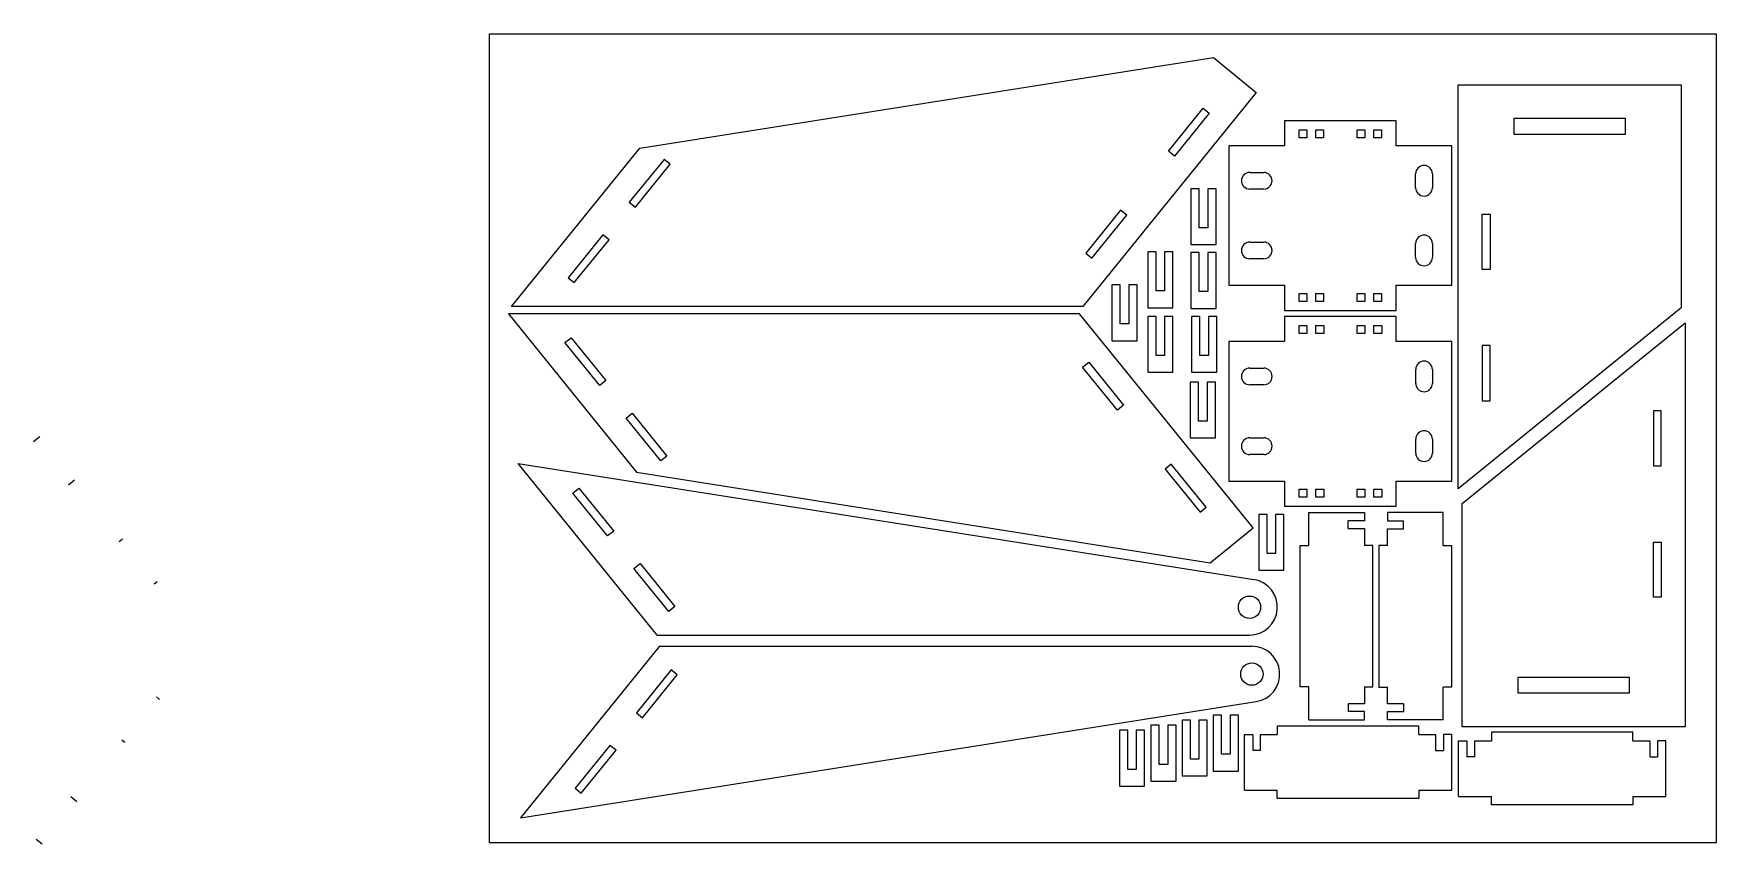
# Model space of a CAD drawing. Header units: millimetres. Extents: x -164 to 440, y -1 to 290.
import ezdxf

# ---------------------------------------------------------------- set-up
doc = ezdxf.new("R2010")
doc.units = ezdxf.units.MM
doc.header["$LTSCALE"] = 24.2
doc.layers.get('0').update_dxf_attribs({"linetype": 'CONTINUOUS'})
doc.layers.add('03___PRT_ALL_CURVES', color=7, linetype='CONTINUOUS')

msp = doc.modelspace()

# ---------------------------------------------------------------- linework, layer by layer
at = {"color": 7, "linetype": 'CONTINUOUS'}
for p, q in [((0, 0), (0, 290)), ((0, 290), (440, 290)), ((440, 0), (440, 290)), ((285.15, 258.78), (285.15, 249.78)), ((325.15, 258.78), (285.15, 258.78)), ((290.35, 252.68), (290.35, 255.58)), ((290.35, 255.58), (293.15, 255.58)), ((293.15, 255.58), (293.15, 252.68)), ((296.35, 252.68), (296.35, 255.58)), ((296.35, 255.58), (299.15, 255.58)), ((299.15, 255.58), (299.15, 252.68)), ((311.15, 252.68), (311.15, 255.58)), ((311.15, 255.58), (313.95, 255.58)), ((313.95, 255.58), (313.95, 252.68)), ((317.15, 252.68), (317.15, 255.58)), ((317.15, 255.58), (319.95, 255.58)), ((319.95, 255.58), (319.95, 252.68)), ((325.15, 249.78), (325.15, 258.78)), ((265.15, 249.78), (265.15, 199.78)), ((285.15, 249.78), (265.15, 249.78)), ((293.15, 252.68), (290.35, 252.68)), ((299.15, 252.68), (296.35, 252.68)), ((313.95, 252.68), (311.15, 252.68)), ((319.95, 252.68), (317.15, 252.68)), ((345.15, 249.78), (325.15, 249.78)), ((345.15, 199.78), (345.15, 249.78)), ((272.65, 240.28), (277.65, 240.28)), ((332.15, 234.78), (332.15, 239.78)), ((338.15, 239.78), (338.15, 234.78)), ((277.65, 234.28), (272.65, 234.28)), ((272.65, 215.28), (277.65, 215.28)), ((332.15, 209.78), (332.15, 214.78)), ((338.15, 214.78), (338.15, 209.78)), ((277.65, 209.28), (272.65, 209.28)), ((265.15, 199.78), (285.15, 199.78)), ((285.15, 199.78), (285.15, 190.78)), ((325.15, 199.78), (345.15, 199.78)), ((325.15, 190.78), (325.15, 199.78)), ((290.35, 196.88), (293.15, 196.88)), ((290.35, 193.98), (290.35, 196.88)), ((293.15, 193.98), (290.35, 193.98)), ((293.15, 196.88), (293.15, 193.98)), ((296.35, 196.88), (299.15, 196.88)), ((296.35, 193.98), (296.35, 196.88)), ((299.15, 193.98), (296.35, 193.98)), ((299.15, 196.88), (299.15, 193.98)), ((311.15, 196.88), (313.95, 196.88)), ((311.15, 193.98), (311.15, 196.88)), ((313.95, 193.98), (311.15, 193.98)), ((313.95, 196.88), (313.95, 193.98)), ((317.15, 196.88), (319.95, 196.88)), ((317.15, 193.98), (317.15, 196.88)), ((319.95, 193.98), (317.15, 193.98)), ((319.95, 196.88), (319.95, 193.98)), ((285.15, 190.78), (325.15, 190.78)), ((285.16, 188.62), (285.16, 179.62)), ((325.16, 188.62), (285.16, 188.62)), ((325.16, 179.62), (325.16, 188.62)), ((290.36, 182.52), (290.36, 185.42)), ((290.36, 185.42), (293.16, 185.42)), ((293.16, 182.52), (290.36, 182.52)), ((293.16, 185.42), (293.16, 182.52)), ((296.36, 182.52), (296.36, 185.42)), ((296.36, 185.42), (299.16, 185.42)), ((299.16, 182.52), (296.36, 182.52)), ((299.16, 185.42), (299.16, 182.52)), ((311.16, 182.52), (311.16, 185.42)), ((311.16, 185.42), (313.96, 185.42)), ((313.96, 182.52), (311.16, 182.52)), ((313.96, 185.42), (313.96, 182.52)), ((317.16, 182.52), (317.16, 185.42)), ((317.16, 185.42), (319.96, 185.42)), ((319.96, 182.52), (317.16, 182.52)), ((319.96, 185.42), (319.96, 182.52)), ((265.16, 179.62), (265.16, 129.62)), ((285.16, 179.62), (265.16, 179.62)), ((345.16, 179.62), (325.16, 179.62)), ((345.16, 129.62), (345.16, 179.62)), ((272.66, 170.12), (277.66, 170.12)), ((332.16, 164.62), (332.16, 169.62)), ((338.16, 169.62), (338.16, 164.62)), ((277.66, 164.12), (272.66, 164.12)), ((272.66, 145.12), (277.66, 145.12)), ((277.66, 139.12), (272.66, 139.12)), ((332.16, 139.62), (332.16, 144.62)), ((338.16, 144.62), (338.16, 139.62)), ((265.16, 129.62), (285.16, 129.62)), ((285.16, 129.62), (285.16, 120.62)), ((325.16, 129.62), (345.16, 129.62)), ((325.16, 120.62), (325.16, 129.62)), ((290.36, 126.72), (293.16, 126.72)), ((290.36, 123.82), (290.36, 126.72)), ((293.16, 123.82), (290.36, 123.82)), ((293.16, 126.72), (293.16, 123.82)), ((296.36, 126.72), (299.16, 126.72)), ((296.36, 123.82), (296.36, 126.72)), ((299.16, 123.82), (296.36, 123.82)), ((299.16, 126.72), (299.16, 123.82)), ((311.16, 126.72), (313.96, 126.72)), ((311.16, 123.82), (311.16, 126.72)), ((313.96, 123.82), (311.16, 123.82)), ((313.96, 126.72), (313.96, 123.82)), ((317.16, 126.72), (319.96, 126.72)), ((317.16, 123.82), (317.16, 126.72)), ((319.96, 123.82), (317.16, 123.82)), ((319.96, 126.72), (319.96, 123.82)), ((285.16, 120.62), (325.16, 120.62)), ((0, 0), (440, 0))]:
    msp.add_line(p, q, dxfattribs=at)
for centre, start, end in [((335.15, 239.78), 0, 180), ((272.65, 237.28), 90, 270), ((277.65, 237.28), 270, 90), ((335.15, 234.78), 180, 360), ((335.15, 214.78), 0, 180), ((272.65, 212.28), 90, 270), ((277.65, 212.28), 270, 90), ((335.15, 209.78), 180, 360), ((272.66, 167.12), 90, 270), ((277.66, 167.12), 270, 90), ((335.16, 169.62), 0, 180), ((335.16, 164.62), 180, 360), ((272.66, 142.12), 90, 270), ((277.66, 142.12), 270, 90), ((335.16, 144.62), 0, 180), ((335.16, 139.62), 180, 360)]:
    msp.add_arc(centre, 3, start, end, dxfattribs=at)
at = {"layer": '03___PRT_ALL_CURVES', "color": 4, "linetype": 'CONTINUOUS'}
for p, q in [((53.87, 248.95), (259.6, 281.41)), ((259.6, 281.41), (274.98, 268.95)), ((347.43, 126.83), (347.43, 271.65)), ((347.43, 271.65), (427.43, 271.65)), ((427.43, 271.65), (427.43, 191.65)), ((274.98, 268.95), (212.79, 192.21)), ((243.5, 247.89), (255.97, 263.28)), ((258.14, 261.51), (245.68, 246.13)), ((255.97, 263.28), (258.14, 261.51)), ((367.53, 253.85), (367.53, 259.65)), ((367.53, 259.65), (407.33, 259.65)), ((407.33, 259.65), (407.33, 253.85)), ((407.33, 253.85), (367.53, 253.85)), ((7.9, 192.22), (53.87, 248.95)), ((245.68, 246.13), (243.5, 247.89)), ((62.56, 244.93), (50.09, 229.55)), ((52.27, 227.78), (64.73, 243.17)), ((64.73, 243.17), (62.56, 244.93)), ((50.09, 229.55), (52.27, 227.78)), ((251.55, 234.39), (251.55, 214.39)), ((254.55, 234.39), (251.55, 234.39)), ((254.55, 220.39), (254.55, 234.39)), ((257.55, 234.39), (257.55, 220.39)), ((260.55, 234.39), (257.55, 234.39)), ((260.55, 214.39), (260.55, 234.39)), ((226.32, 226.7), (213.86, 211.31)), ((216.03, 209.55), (228.5, 224.93)), ((228.5, 224.93), (226.32, 226.7)), ((356.03, 205.48), (356.03, 225.28)), ((356.03, 225.28), (358.83, 225.28)), ((358.83, 225.28), (358.83, 205.48)), ((40.65, 217.89), (28.18, 202.51)), ((42.82, 216.13), (40.65, 217.89)), ((257.55, 220.39), (254.55, 220.39)), ((30.36, 200.75), (42.82, 216.13)), ((213.86, 211.31), (216.03, 209.55)), ((236.07, 211.76), (236.07, 191.76)), ((239.07, 211.76), (236.07, 211.76)), ((239.07, 197.76), (239.07, 211.76)), ((242.07, 211.76), (242.07, 197.76)), ((245.07, 211.76), (242.07, 211.76)), ((245.07, 191.76), (245.07, 211.76)), ((251.55, 214.39), (260.55, 214.39)), ((251.55, 211.52), (251.55, 191.52)), ((254.55, 211.52), (251.55, 211.52)), ((254.55, 197.52), (254.55, 211.52)), ((257.55, 211.52), (257.55, 197.52)), ((260.55, 211.52), (257.55, 211.52)), ((260.55, 191.52), (260.55, 211.52)), ((358.83, 205.48), (356.03, 205.48)), ((28.18, 202.51), (30.36, 200.75)), ((223.22, 199.92), (223.22, 179.92)), ((226.22, 199.92), (223.22, 199.92)), ((226.22, 185.92), (226.22, 199.92)), ((229.22, 199.92), (229.22, 185.92)), ((232.22, 199.92), (229.22, 199.92)), ((232.22, 179.92), (232.22, 199.92)), ((242.07, 197.76), (239.07, 197.76)), ((257.55, 197.52), (254.55, 197.52)), ((211.63, 189.53), (6.74, 189.52)), ((6.74, 189.52), (52.7, 132.79)), ((212.79, 192.21), (7.9, 192.22)), ((273.82, 112.79), (211.63, 189.53)), ((236.07, 191.76), (245.07, 191.76)), ((236.07, 188.65), (236.07, 168.65)), ((239.07, 188.65), (236.07, 188.65)), ((239.07, 174.65), (239.07, 188.65)), ((242.07, 188.65), (242.07, 174.65)), ((245.07, 188.65), (242.07, 188.65)), ((245.07, 168.65), (245.07, 188.65)), ((251.55, 191.52), (260.55, 191.52)), ((251.79, 188.65), (251.79, 168.65)), ((254.79, 188.65), (251.79, 188.65)), ((254.79, 174.65), (254.79, 188.65)), ((257.79, 188.65), (257.79, 174.65)), ((260.79, 188.65), (257.79, 188.65)), ((260.79, 168.65), (260.79, 188.65)), ((427.43, 191.65), (347.43, 126.83)), ((229.22, 185.92), (226.22, 185.92)), ((348.81, 121.55), (428.81, 186.37)), ((428.81, 186.37), (428.81, 41.55)), ((27.02, 179.23), (29.2, 180.99)), ((39.49, 163.85), (27.02, 179.23)), ((29.2, 180.99), (41.66, 165.61)), ((223.22, 179.92), (232.22, 179.92)), ((356.03, 178.19), (356.03, 158.39)), ((358.83, 178.19), (356.03, 178.19)), ((358.83, 158.39), (358.83, 178.19)), ((212.7, 170.42), (214.87, 172.19)), ((225.16, 155.04), (212.7, 170.42)), ((214.87, 172.19), (227.34, 156.8)), ((242.07, 174.65), (239.07, 174.65)), ((257.79, 174.65), (254.79, 174.65)), ((41.66, 165.61), (39.49, 163.85)), ((236.07, 168.65), (245.07, 168.65)), ((251.31, 165.07), (251.31, 145.07)), ((254.31, 165.07), (251.31, 165.07)), ((251.79, 168.65), (260.79, 168.65)), ((254.31, 151.07), (254.31, 165.07)), ((257.31, 165.07), (257.31, 151.07)), ((260.31, 165.07), (257.31, 165.07)), ((260.31, 145.07), (260.31, 165.07)), ((356.03, 158.39), (358.83, 158.39)), ((48.93, 152.19), (51.1, 153.96)), ((61.4, 136.81), (48.93, 152.19)), ((51.1, 153.96), (63.57, 138.57)), ((227.34, 156.8), (225.16, 155.04)), ((257.31, 151.07), (254.31, 151.07)), ((417.41, 154.81), (417.41, 135.01)), ((420.21, 154.81), (417.41, 154.81)), ((420.21, 135.01), (420.21, 154.81)), ((-161.38, 145.43), (-163.55, 143.67)), ((251.31, 145.07), (260.31, 145.07)), ((60.07, 74.38), (10.2, 135.92)), ((10.2, 135.92), (274.11, 94.27)), ((52.7, 132.79), (258.43, 100.32)), ((63.57, 138.57), (61.4, 136.81)), ((244.51, 135.61), (242.34, 133.85)), ((242.34, 133.85), (254.8, 118.46)), ((256.98, 120.23), (244.51, 135.61)), ((417.41, 135.01), (420.21, 135.01)), ((-151.08, 128.29), (-148.91, 130.05)), ((29.86, 125.32), (32.03, 127.09)), ((32.03, 127.09), (44.5, 111.7)), ((42.32, 109.94), (29.86, 125.32)), ((348.81, 41.55), (348.81, 121.55)), ((254.8, 118.46), (256.98, 120.23)), ((275.85, 117.63), (275.85, 97.63)), ((278.85, 117.63), (275.85, 117.63)), ((278.85, 103.63), (278.85, 117.63)), ((281.85, 117.63), (281.85, 103.63)), ((284.85, 117.63), (281.85, 117.63)), ((284.85, 97.63), (284.85, 117.63)), ((293.78, 106.55), (293.78, 118.35)), ((293.78, 118.35), (313.78, 118.35)), ((307.98, 112.55), (307.98, 115.35)), ((313.78, 115.35), (307.98, 115.35)), ((313.78, 118.35), (313.78, 115.35)), ((321.99, 118.33), (321.99, 115.33)), ((341.99, 118.33), (321.99, 118.33)), ((321.99, 115.33), (327.79, 115.33)), ((327.79, 112.53), (327.79, 115.33)), ((341.99, 106.53), (341.99, 118.33)), ((-132.82, 107.97), (-131.73, 108.85)), ((44.5, 111.7), (42.32, 109.94)), ((258.43, 100.32), (273.82, 112.79)), ((307.98, 112.55), (313.78, 112.55)), ((313.78, 112.55), (313.78, 106.55)), ((321.99, 106.53), (321.99, 112.53)), ((321.99, 112.53), (327.79, 112.53)), ((281.85, 103.63), (278.85, 103.63)), ((290.78, 55.78), (290.78, 106.55)), ((290.78, 106.55), (293.78, 106.55)), ((316.78, 106.55), (313.78, 106.55)), ((316.78, 55.78), (316.78, 106.55)), ((318.99, 106.53), (318.99, 55.75)), ((321.99, 106.53), (318.99, 106.53)), ((341.99, 106.53), (344.99, 106.53)), ((344.99, 106.53), (344.99, 55.75)), ((417.41, 107.73), (420.21, 107.73)), ((417.41, 87.93), (417.41, 107.73)), ((420.21, 107.73), (420.21, 87.93)), ((51.77, 98.29), (53.94, 100.05)), ((64.23, 82.9), (51.77, 98.29)), ((53.94, 100.05), (66.41, 84.67)), ((275.85, 97.63), (284.85, 97.63)), ((-119.27, 93.47), (-120.35, 92.59)), ((66.41, 84.67), (64.23, 82.9)), ((420.21, 87.93), (417.41, 87.93)), ((60.07, 74.38), (272.55, 74.39)), ((60.92, 70.43), (11.05, 8.88)), ((60.92, 70.43), (273.4, 70.41)), ((65.08, 61.9), (52.62, 46.52)), ((67.26, 60.14), (65.08, 61.9)), ((54.79, 44.75), (67.26, 60.14)), ((293.78, 55.78), (290.78, 55.78)), ((293.78, 43.98), (293.78, 55.78)), ((313.78, 55.78), (316.78, 55.78)), ((313.78, 55.78), (313.78, 49.78)), ((318.99, 55.75), (321.99, 55.75)), ((321.99, 49.75), (321.99, 55.75)), ((344.99, 55.75), (341.99, 55.75)), ((341.99, 43.95), (341.99, 55.75)), ((368.91, 59.35), (408.71, 59.35)), ((368.91, 53.55), (368.91, 59.35)), ((408.71, 59.35), (408.71, 53.55)), ((-118.42, 51.33), (-119.51, 52.21)), ((11.05, 8.88), (274.96, 50.53)), ((313.78, 49.78), (307.98, 49.78)), ((307.98, 49.78), (307.98, 46.98)), ((327.79, 49.75), (321.99, 49.75)), ((327.79, 49.75), (327.79, 46.95)), ((408.71, 53.55), (368.91, 53.55)), ((52.62, 46.52), (54.79, 44.75)), ((248.38, 43.89), (248.38, 23.89)), ((251.38, 43.89), (248.38, 43.89)), ((251.38, 29.89), (251.38, 43.89)), ((254.38, 43.89), (254.38, 29.89)), ((257.38, 43.89), (254.38, 43.89)), ((257.38, 23.89), (257.38, 43.89)), ((259.56, 45.65), (259.56, 25.65)), ((262.56, 45.65), (259.56, 45.65)), ((262.56, 31.65), (262.56, 45.65)), ((265.56, 45.65), (265.56, 31.65)), ((268.56, 45.65), (265.56, 45.65)), ((268.56, 25.65), (268.56, 45.65)), ((293.78, 43.98), (313.78, 43.98)), ((313.78, 46.98), (307.98, 46.98)), ((313.78, 43.98), (313.78, 46.98)), ((321.99, 46.95), (327.79, 46.95)), ((321.99, 43.95), (321.99, 46.95)), ((341.99, 43.95), (321.99, 43.95)), ((-131.97, 36.83), (-130.88, 35.95)), ((225.93, 40.24), (225.93, 20.24)), ((228.93, 40.24), (225.93, 40.24)), ((228.93, 26.24), (228.93, 40.24)), ((231.93, 40.24), (231.93, 26.24)), ((234.93, 40.24), (231.93, 40.24)), ((234.93, 20.24), (234.93, 40.24)), ((237.2, 42.04), (237.2, 22.04)), ((240.2, 42.04), (237.2, 42.04)), ((240.2, 28.04), (240.2, 42.04)), ((243.2, 42.04), (243.2, 28.04)), ((246.2, 42.04), (243.2, 42.04)), ((246.2, 22.04), (246.2, 42.04)), ((270.73, 18.78), (270.73, 38.78)), ((270.73, 38.78), (273.73, 38.78)), ((273.73, 38.78), (273.73, 32.98)), ((276.53, 32.98), (276.53, 38.78)), ((276.53, 38.78), (282.53, 38.78)), ((282.53, 41.78), (282.53, 38.78)), ((333.31, 41.78), (282.53, 41.78)), ((333.31, 38.78), (333.31, 41.78)), ((333.31, 38.78), (339.31, 38.78)), ((339.31, 38.78), (339.31, 32.98)), ((345.11, 38.78), (342.11, 38.78)), ((342.11, 38.78), (342.11, 32.98)), ((345.11, 18.78), (345.11, 38.78)), ((347.53, 16.53), (347.53, 36.53)), ((347.53, 36.53), (350.53, 36.53)), ((428.81, 41.55), (348.81, 41.55)), ((350.53, 36.53), (350.53, 30.73)), ((353.33, 30.73), (353.33, 36.53)), ((353.33, 36.53), (359.33, 36.53)), ((359.33, 39.53), (359.33, 36.53)), ((410.1, 39.53), (359.33, 39.53)), ((410.1, 36.53), (410.1, 39.53)), ((410.1, 36.53), (416.1, 36.53)), ((416.1, 36.53), (416.1, 30.73)), ((421.9, 36.53), (418.9, 36.53)), ((418.9, 36.53), (418.9, 30.73)), ((421.9, 16.53), (421.9, 36.53)), ((43.17, 34.86), (30.71, 19.48)), ((32.88, 17.72), (45.35, 33.1)), ((45.35, 33.1), (43.17, 34.86)), ((265.56, 31.65), (262.56, 31.65)), ((276.53, 32.98), (273.73, 32.98)), ((339.31, 32.98), (342.11, 32.98)), ((353.33, 30.73), (350.53, 30.73)), ((416.1, 30.73), (418.9, 30.73)), ((231.93, 26.24), (228.93, 26.24)), ((243.2, 28.04), (240.2, 28.04)), ((254.38, 29.89), (251.38, 29.89)), ((259.56, 25.65), (268.56, 25.65)), ((30.71, 19.48), (32.88, 17.72)), ((225.93, 20.24), (234.93, 20.24)), ((237.2, 22.04), (246.2, 22.04)), ((248.38, 23.89), (257.38, 23.89)), ((270.73, 18.78), (282.53, 18.78)), ((282.53, 15.78), (282.53, 18.78)), ((333.31, 18.78), (345.11, 18.78)), ((333.31, 18.78), (333.31, 15.78)), ((-150.24, 16.52), (-148.06, 14.75)), ((333.31, 15.78), (282.53, 15.78)), ((347.53, 16.53), (359.33, 16.53)), ((359.33, 13.53), (359.33, 16.53)), ((410.1, 13.53), (359.33, 13.53)), ((410.1, 16.53), (421.9, 16.53)), ((410.1, 16.53), (410.1, 13.53)), ((-160.53, -0.63), (-162.7, 1.13))]:
    msp.add_line(p, q, dxfattribs=at)
for centre in [(272.55, 84.39), (273.4, 60.41)]:
    msp.add_circle(centre, 4, dxfattribs=at)
for centre, start, end in [((272.55, 84.39), 270.00416, 81.03151), ((273.4, 60.41), 278.96849, 89.99584)]:
    msp.add_arc(centre, 10, start, end, dxfattribs=at)

doc.saveas('drawing.dxf')
